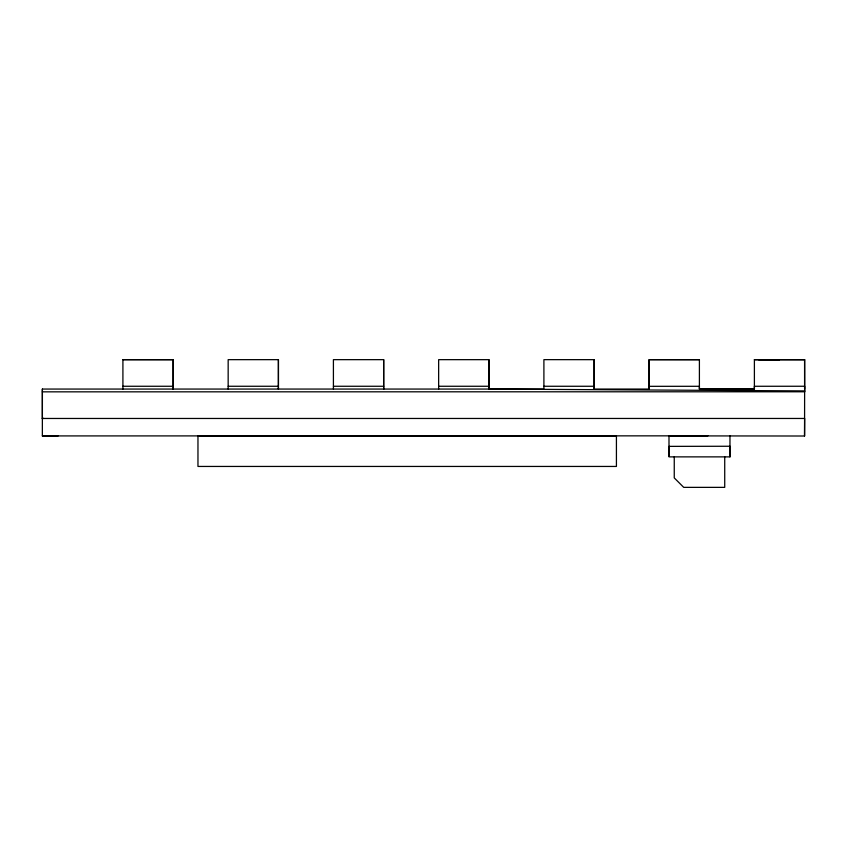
<?xml version="1.0" encoding="UTF-8"?>
<svg xmlns="http://www.w3.org/2000/svg" width="847" height="847" viewBox="0 0 847 847"><rect width="100%" height="100%" fill="white"/><g stroke="black" fill="none" stroke-linecap="round" stroke-linejoin="round"><path stroke-width="1.27" d="M804.65 391.843L804.65 359.71L754.391 359.668L754.391 389.091L699.4 389.069L699.4 359.679L649.141 359.636L649.141 389.059L594.16 389.059L594.16 359.668L543.901 359.647L543.901 389.059L42.382 389.059L42.35 435.919L58.125 435.919M278.419 359.668L278.419 389.059L278.419 359.657L228.161 359.657L228.161 389.059M383.67 359.668L383.67 389.059L383.67 359.657L333.411 359.657L333.411 389.059M804.639 390.912L488.91 389.059L488.91 359.668L438.651 359.657L438.651 389.059M668.982 435.877L804.555 436.014L804.65 418.46L42.382 418.471L42.382 389.059M729.966 435.856L729.976 456.872L668.992 456.872L668.992 435.856M804.597 389.112L804.576 359.731M804.555 436.014L804.639 386.253L754.381 386.274L754.391 389.069L699.4 388.974L699.4 386.296L649.141 386.327L649.141 387.672M778.806 359.71L779.505 359.7L758.478 359.7M729.966 446.253L669.003 446.369L668.992 456.12M122.91 359.668L173.169 359.668L173.169 389.059L173.169 359.668L122.91 359.647L122.91 389.059M699.4 359.679L649.141 359.668L649.141 389.059M754.391 359.7L804.65 359.721M122.91 386.264L173.169 386.264M228.161 386.264L278.419 386.264M333.411 386.264L383.67 386.264M438.651 386.264L488.91 386.264M543.901 386.264L594.16 386.264M709.924 389.038L718.076 389.027L705.996 389.006M42.382 391.843L804.639 391.78M42.35 435.919L707.912 435.845M729.966 446.369L729.976 456.872M724.725 456.872L724.725 487.364L683.72 487.364L674.254 477.909L674.254 456.872M594.16 359.647L594.16 389.059M488.91 359.657L488.91 389.059M43.345 418.429L42.382 418.471L43.345 418.429M616.425 435.951L197.965 435.951L197.965 466.443L616.425 466.443L616.425 435.951"/></g></svg>
